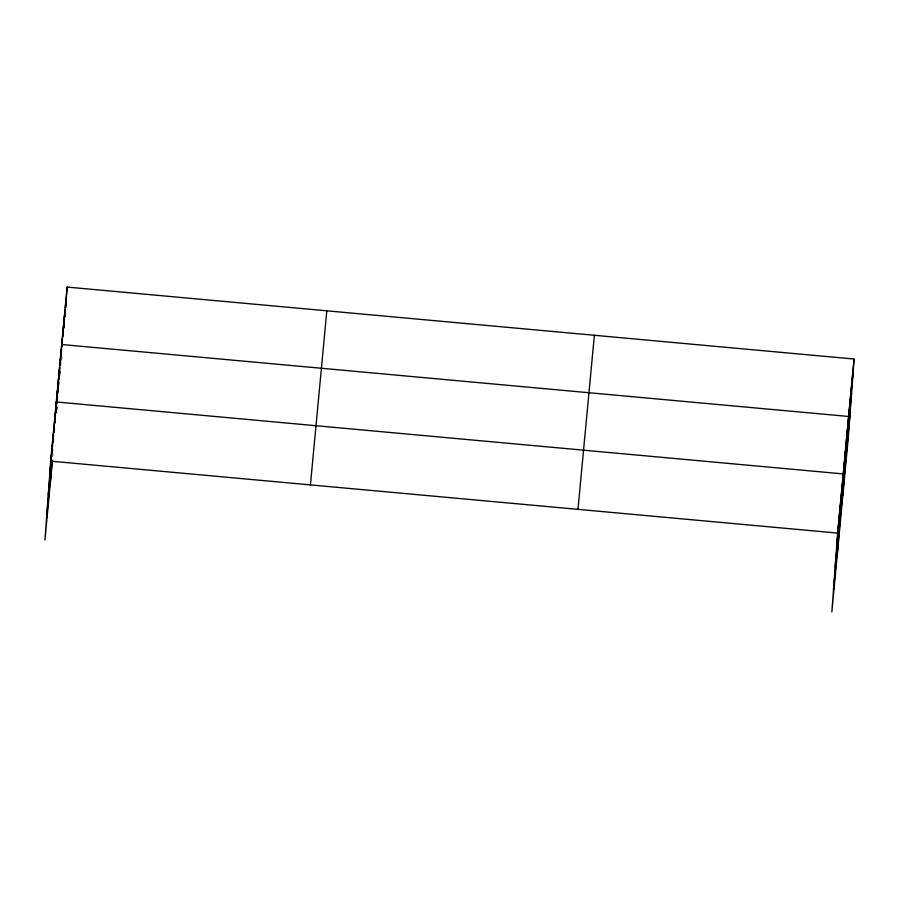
<?xml version="1.0" encoding="UTF-8"?>
<svg xmlns="http://www.w3.org/2000/svg" width="899" height="899" viewBox="0 0 899 899"><rect width="100%" height="100%" fill="white"/><g stroke="black" fill="none" stroke-linecap="round" stroke-linejoin="round"><path stroke-width="0.67" stroke-dasharray="4.5 3.37" d="M61.84 359.252L61.997 357.038M52.805 456.535L53.052 453.984M57.255 409.303L57.502 406.753"/><path stroke-width="1.35" d="M854.05 359.027L837.654 533.096L831.867 611.927L848.263 437.847L854.05 359.027L67.133 287.073L50.737 461.153L44.95 539.973L52.445 460.367M50.996 460.985L51.85 449.309M52.108 449.152L52.974 437.476M53.221 437.307L54.086 425.643M55.199 413.798L53.726 432.048M50.524 480.785L51.985 460.839M54.154 431.363L54.401 428.036M54.805 422.496L55.289 415.855M56.536 402.145L57.401 390.481M57.626 390.66L58.48 378.985M58.705 379.176L59.559 367.5M60.638 356.015L59.975 365.084L60.626 358.746M59.57 373.917L59.806 370.602M60.222 365.061L60.705 358.409M62.806 333.035L61.952 344.71L62.436 339.597M63.031 333.214L63.885 321.55M64.975 310.054L62.672 337.046M65.391 307.649L66.054 298.569M64.144 327.764L64.312 325.472M64.975 316.482L65.144 314.257M65.627 307.615L66.121 300.963M66.279 298.749L67.133 287.073M837.913 532.938L838.767 521.263M839.025 521.094L839.88 509.43M840.138 509.261L840.992 497.585M841.25 497.428L842.116 485.752M837.441 552.739L843.228 473.919L56.311 401.965L55.457 413.641L57.986 386.828M843.453 474.099L844.307 462.423M844.532 462.614L845.397 450.938M845.622 451.118L846.476 439.454M846.701 439.633L847.555 427.958M842.846 495.293L848.634 416.473L61.728 344.519L60.862 356.195L61.593 348.531M848.858 416.653L849.724 404.988M849.948 405.168L850.802 393.492M851.027 393.672L851.881 382.008M852.106 382.187L852.971 370.512M49.883 472.818L52.603 443.892M52.85 441.252L53.479 434.678M54.592 422.845L55.333 414.956M58.221 384.278L59.784 367.68M64.47 317.898L65.2 310.245M65.436 307.683L66.043 301.3M48.254 494.978L51.603 459.468M52.344 451.579L52.591 448.949M53.21 442.375L53.457 439.746M54.187 431.969L54.434 429.419M55.03 423.036L55.277 420.474M55.996 412.821L56.232 410.27M56.839 403.887L57.075 401.336M57.794 393.672L58.042 391.121M58.637 384.738L58.885 382.187M59.48 375.804L59.84 371.972M60.447 365.59L60.683 363.039M62.245 346.441L62.492 343.89M64.054 327.292L64.29 324.741M46.579 517.813L51.906 461.254M310.425 484.898L326.82 310.818M577.967 509.351L594.374 335.282M836.8 544.772L853.196 370.703M835.171 566.932L851.567 392.863M833.497 589.766L849.892 415.686M50.737 461.153L837.654 533.096"/></g></svg>
